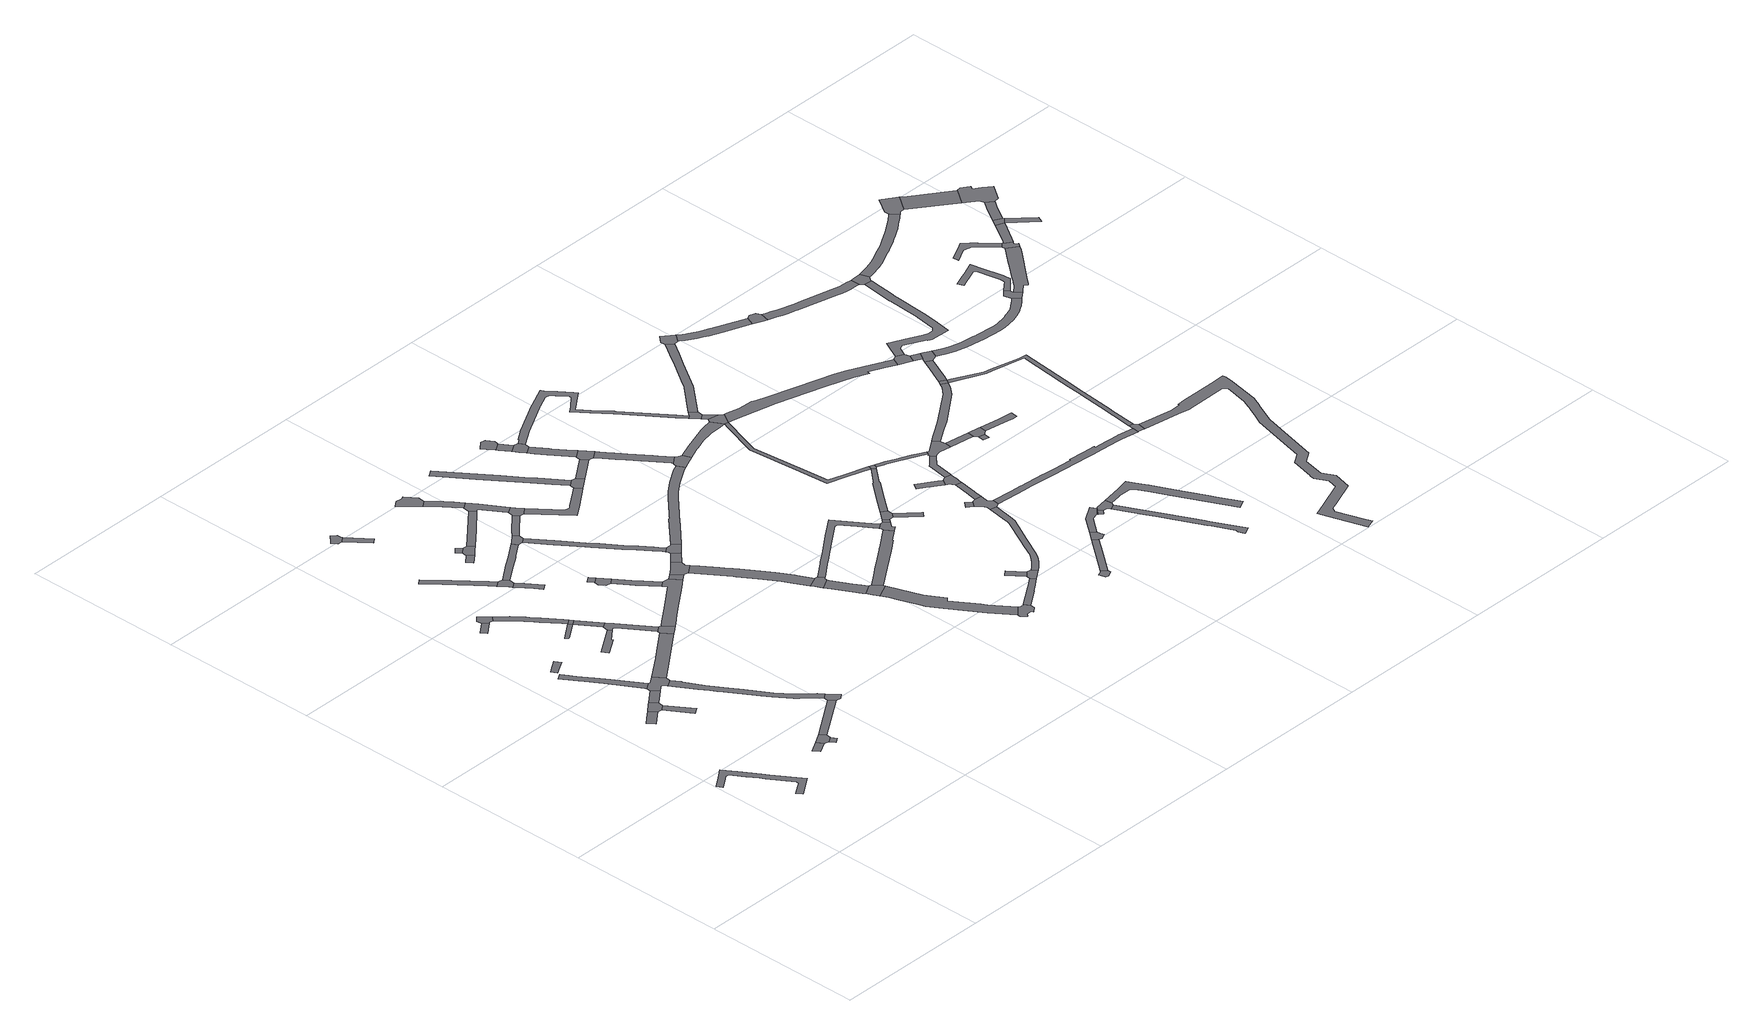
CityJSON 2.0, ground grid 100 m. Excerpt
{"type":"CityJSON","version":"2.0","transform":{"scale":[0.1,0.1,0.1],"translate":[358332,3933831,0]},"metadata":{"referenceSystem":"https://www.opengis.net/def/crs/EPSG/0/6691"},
"CityObjects":{
"road1":{"type":"Road","attributes":{"RoadStructureAttribute.sectionType":"1"},"geometry":[{"type":"MultiSurface","lod":"1","boundaries":[[[0,1,2,3,4,5,6,7,8,9,10,11,12,13,14,15,16,17,18,19]]]}]},
"road2":{"type":"Road","attributes":{"RoadStructureAttribute.sectionType":"1"},"geometry":[{"type":"MultiSurface","lod":"1","boundaries":[[[20,21,22,23,24,25]]]}]},
"road3":{"type":"Road","geometry":[{"type":"MultiSurface","lod":"1","boundaries":[[[26,27,28,29,20,25,30]]]}]},
"road4":{"type":"Road","attributes":{"RoadStructureAttribute.sectionType":"1"},"geometry":[{"type":"MultiSurface","lod":"1","boundaries":[[[31,32,26,30]]]}]},
"road5":{"type":"Road","attributes":{"RoadStructureAttribute.sectionType":"1"},"geometry":[{"type":"MultiSurface","lod":"1","boundaries":[[[33,34,35,36]]]}]},
"road6":{"type":"Road","attributes":{"RoadStructureAttribute.sectionType":"1"},"geometry":[{"type":"MultiSurface","lod":"1","boundaries":[[[27,37,38,39,40,28]]]}]},
"road7":{"type":"Road","attributes":{"RoadStructureAttribute.sectionType":"1"},"geometry":[{"type":"MultiSurface","lod":"1","boundaries":[[[41,42,43,44,45,46,47,48,49,50,51,52,53,54]]]}]},
"road8":{"type":"Road","geometry":[{"type":"MultiSurface","lod":"1","boundaries":[[[55,56,57,58,59,60]]]}]},
"road9":{"type":"Road","geometry":[{"type":"MultiSurface","lod":"1","boundaries":[[[35,61,62,63,64,65,36]]]}]},
"road10":{"type":"Road","geometry":[{"type":"MultiSurface","lod":"1","boundaries":[[[66,67,62,61]]]}]},
"road11":{"type":"Road","geometry":[{"type":"MultiSurface","lod":"1","boundaries":[[[68,54,53,69,40,39,70,71,72,73,74,75,76]]]}]},
"road12":{"type":"Road","geometry":[{"type":"MultiSurface","lod":"1","boundaries":[[[77,78,79,80]]]}]},
"road13":{"type":"Road","attributes":{"RoadStructureAttribute.sectionType":"1"},"geometry":[{"type":"MultiSurface","lod":"1","boundaries":[[[81,82,64,63,83]]]}]},
"road14":{"type":"Road","geometry":[{"type":"MultiSurface","lod":"1","boundaries":[[[79,84,85,86,87,88,80]]]}]},
"road15":{"type":"Road","attributes":{"RoadStructureAttribute.sectionType":"1"},"geometry":[{"type":"MultiSurface","lod":"1","boundaries":[[[89,90,91,92,93,94,95,96,97,74,73,98,99,100,101,102,103,104,105,106,107,108,109,110]]]}]},
"road16":{"type":"Road","geometry":[{"type":"MultiSurface","lod":"1","boundaries":[[[111,112,113,114,115,116]]]}]},
"road17":{"type":"Road","attributes":{"RoadStructureAttribute.sectionType":"1"},"geometry":[{"type":"MultiSurface","lod":"1","boundaries":[[[117,118,119,120,121,122,123,124,125,86,85,126,127,128,129,130,131,132,133,111,134]]]}]},
"road18":{"type":"Road","attributes":{"RoadStructureAttribute.sectionType":"1"},"geometry":[{"type":"MultiSurface","lod":"1","boundaries":[[[135,136,137,138,139,140,141]]]}]},
"road19":{"type":"Road","attributes":{"RoadStructureAttribute.sectionType":"1"},"geometry":[{"type":"MultiSurface","lod":"1","boundaries":[[[75,142,143,144,145,146,147,148,76]]]}]},
"road20":{"type":"Road","geometry":[{"type":"MultiSurface","lod":"1","boundaries":[[[149,150,151,110,109,81,83]]]}]},
"road21":{"type":"Road","geometry":[{"type":"MultiSurface","lod":"1","boundaries":[[[152,134,111,116]]]}]},
"road22":{"type":"Road","attributes":{"RoadStructureAttribute.sectionType":"1"},"geometry":[{"type":"MultiSurface","lod":"1","boundaries":[[[153,154,152,116]]]}]},
"road23":{"type":"Road","attributes":{"RoadStructureAttribute.sectionType":"1"},"geometry":[{"type":"MultiSurface","lod":"1","boundaries":[[[155,156,157,158,159,160,161,162,163,164,165]]]}]},
"road24":{"type":"Road","geometry":[{"type":"MultiSurface","lod":"1","boundaries":[[[166,167,168,169,154,153,135,141,170,171,172]]]}]},
"road25":{"type":"Road","geometry":[{"type":"MultiSurface","lod":"1","boundaries":[[[173,174,175,176,177,178,179,180]]]}]},
"road26":{"type":"Road","geometry":[{"type":"MultiSurface","lod":"1","boundaries":[[[145,144,181,182,183,166,172]]]}]},
"road27":{"type":"Road","geometry":[{"type":"MultiSurface","lod":"1","boundaries":[[[184,155,165,185,186,187,188]]]}]},
"road28":{"type":"Road","attributes":{"RoadStructureAttribute.sectionType":"1"},"geometry":[{"type":"MultiSurface","lod":"1","boundaries":[[[179,189,190,180]]]}]},
"road29":{"type":"Road","geometry":[{"type":"MultiSurface","lod":"1","boundaries":[[[186,191,192,193,194,195,196,187]]]}]},
"road30":{"type":"Road","attributes":{"RoadStructureAttribute.sectionType":"1"},"geometry":[{"type":"MultiSurface","lod":"1","boundaries":[[[197,198,199,200]]]}]},
"road31":{"type":"Road","geometry":[{"type":"MultiSurface","lod":"1","boundaries":[[[201,202,203,204]]]}]},
"road32":{"type":"Road","attributes":{"RoadStructureAttribute.sectionType":"1"},"geometry":[{"type":"MultiSurface","lod":"1","boundaries":[[[205,206,207,208,209,210,211,184,188]]]}]},
"road33":{"type":"Road","geometry":[{"type":"MultiSurface","lod":"1","boundaries":[[[203,197,200,212,213,214,204]]]}]},
"road34":{"type":"Road","attributes":{"RoadStructureAttribute.sectionType":"1"},"geometry":[{"type":"MultiSurface","lod":"1","boundaries":[[[215,216,217,218,219,183,182,220,221,222,223,224,225]]]}]},
"road35":{"type":"Road","attributes":{"RoadStructureAttribute.sectionType":"1"},"geometry":[{"type":"MultiSurface","lod":"1","boundaries":[[[226,227,228,229]]]}]},
"road36":{"type":"Road","attributes":{"RoadStructureAttribute.sectionType":"1"},"geometry":[{"type":"MultiSurface","lod":"1","boundaries":[[[230,231,232,233,226,229]]]}]},
"road37":{"type":"Road","attributes":{"RoadStructureAttribute.sectionType":"1"},"geometry":[{"type":"MultiSurface","lod":"1","boundaries":[[[234,235,236,233,232,237,238,216,215]]]}]},
"road38":{"type":"Road","attributes":{"RoadStructureAttribute.sectionType":"1"},"geometry":[{"type":"MultiSurface","lod":"1","boundaries":[[[239,214,213,240,241,242]]]}]},
"road39":{"type":"Road","geometry":[{"type":"MultiSurface","lod":"1","boundaries":[[[243,244,245,246,209,208,247,248]]]}]},
"road40":{"type":"Road","geometry":[{"type":"MultiSurface","lod":"1","boundaries":[[[249,250,251,252,253,254,255,256]]]}]},
"road41":{"type":"Road","geometry":[{"type":"MultiSurface","lod":"1","boundaries":[[[224,257,258,225]]]}]},
"road42":{"type":"Road","attributes":{"RoadStructureAttribute.sectionType":"1"},"geometry":[{"type":"MultiSurface","lod":"1","boundaries":[[[259,260,261,262,244,243]]]}]},
"road43":{"type":"Road","attributes":{"RoadStructureAttribute.sectionType":"1"},"geometry":[{"type":"MultiSurface","lod":"1","boundaries":[[[255,263,264,265,266,267,268,269,270,271,272,273,274,275,256]]]}]},
"road44":{"type":"Road","geometry":[{"type":"MultiSurface","lod":"1","boundaries":[[[276,258,257,277,278,279,280,281,282]]]}]},
"road45":{"type":"Road","attributes":{"RoadStructureAttribute.sectionType":"1"},"geometry":[{"type":"MultiSurface","lod":"1","boundaries":[[[247,283,284,285,286,287,288,289,290,291,292,293,294,295,296,297,298,299,248]]]}]},
"road46":{"type":"Road","geometry":[{"type":"MultiSurface","lod":"1","boundaries":[[[268,242,241,300,301,302,303,304,305,269]]]}]},
"road47":{"type":"Road","attributes":{"RoadStructureAttribute.sectionType":"1"},"geometry":[{"type":"MultiSurface","lod":"1","boundaries":[[[281,306,307,308,282]]]}]},
"road48":{"type":"Road","geometry":[{"type":"MultiSurface","lod":"1","boundaries":[[[260,309,310,311,303,302,312,261]]]}]},
"road49":{"type":"Road","attributes":{"RoadStructureAttribute.sectionType":"1"},"geometry":[{"type":"MultiSurface","lod":"1","boundaries":[[[313,314,315,316,317,318,319,320,321,322,323,279,278,324,325,326,327,328,329,330]]]}]},
"road50":{"type":"Road","geometry":[{"type":"MultiSurface","lod":"1","boundaries":[[[290,331,307,306,332,333,334,335,291]]]}]},
"road51":{"type":"Road","geometry":[{"type":"MultiSurface","lod":"1","boundaries":[[[336,337,338,339,340,341,342,343,313,330]]]}]},
"road52":{"type":"Road","attributes":{"RoadStructureAttribute.sectionType":"1"},"geometry":[{"type":"MultiSurface","lod":"1","boundaries":[[[344,345,346,339,338,347,348,349,350,351]]]}]},
"road53":{"type":"Road","attributes":{"RoadStructureAttribute.sectionType":"1"},"geometry":[{"type":"MultiSurface","lod":"1","boundaries":[[[352,353,354,355,310,309,356,357,358,359,360,361]]]}]},
"road54":{"type":"Road","geometry":[{"type":"MultiSurface","lod":"1","boundaries":[[[350,362,363,364,365,366,351]]]}]},
"road55":{"type":"Road","attributes":{"RoadStructureAttribute.sectionType":"1"},"geometry":[{"type":"MultiSurface","lod":"1","boundaries":[[[367,368,369,370,371,372,373,374,375,376,377,378,379]]]}]},
"road56":{"type":"Road","attributes":{"RoadStructureAttribute.sectionType":"1"},"geometry":[{"type":"MultiSurface","lod":"1","boundaries":[[[380,381,382,383,384,385,386,364,363,387,388,389,390,391,392,393,394]]]}]},
"road57":{"type":"Road","geometry":[{"type":"MultiSurface","lod":"1","boundaries":[[[395,396,397,398,380,394,399,400,401,402,403,404,405,406]]]}]},
"road58":{"type":"Road","geometry":[{"type":"MultiSurface","lod":"1","boundaries":[[[361,360,407,408,409,367,379]]]}]},
"road59":{"type":"Road","attributes":{"RoadStructureAttribute.sectionType":"1"},"geometry":[{"type":"MultiSurface","lod":"1","boundaries":[[[410,411,412,413,414,415,416,417,418,334,333,419,420,421,422,423,424,425,426,427]]]}]},
"road60":{"type":"Road","attributes":{"RoadStructureAttribute.sectionType":"1"},"geometry":[{"type":"MultiSurface","lod":"1","boundaries":[[[428,429,430,431,432,433,434,435,436,437,438,439,440,366,365]]]}]},
"road61":{"type":"Road","attributes":{"RoadStructureAttribute.sectionType":"1"},"geometry":[{"type":"MultiSurface","lod":"1","boundaries":[[[342,441,442,443,444,445,446,447,448,449,450,451,452,453,454,455,456,457,343]]]}]},
"road62":{"type":"Road","geometry":[{"type":"MultiSurface","lod":"1","boundaries":[[[458,459,460,461,462,463,464,465]]]}]},
"road63":{"type":"Road","attributes":{"RoadStructureAttribute.sectionType":"1"},"geometry":[{"type":"MultiSurface","lod":"1","boundaries":[[[466,460,459,467,468]]]}]},
"road64":{"type":"Road","attributes":{"RoadStructureAttribute.sectionType":"1"},"geometry":[{"type":"MultiSurface","lod":"1","boundaries":[[[409,408,469,470,471]]]}]},
"road65":{"type":"Road","attributes":{"RoadStructureAttribute.sectionType":"1"},"geometry":[{"type":"MultiSurface","lod":"1","boundaries":[[[472,473,474,475,476,477,478,395,406]]]}]},
"road66":{"type":"Road","geometry":[{"type":"MultiSurface","lod":"1","boundaries":[[[479,480,481,482,483,466,468]]]}]},
"road67":{"type":"Road","attributes":{"RoadStructureAttribute.sectionType":"1"},"geometry":[{"type":"MultiSurface","lod":"1","boundaries":[[[484,485,486,487,481,480,488,489,490]]]}]},
"road68":{"type":"Road","geometry":[{"type":"MultiSurface","lod":"1","boundaries":[[[491,492,493,494]]]}]},
"road69":{"type":"Road","geometry":[{"type":"MultiSurface","lod":"1","boundaries":[[[495,484,490,471,470,496]]]}]},
"road70":{"type":"Road","geometry":[{"type":"MultiSurface","lod":"1","boundaries":[[[476,475,497,498,499,491,494]]]}]},
"road71":{"type":"Road","attributes":{"RoadStructureAttribute.sectionType":"1"},"geometry":[{"type":"MultiSurface","lod":"1","boundaries":[[[500,501,502,503,504,505,495,496,506,507,508,509,510,511]]]}]},
"road72":{"type":"Road","geometry":[{"type":"MultiSurface","lod":"1","boundaries":[[[433,512,513,514,515,450,449,516,434]]]}]},
"road73":{"type":"Road","attributes":{"RoadStructureAttribute.sectionType":"1"},"geometry":[{"type":"MultiSurface","lod":"1","boundaries":[[[517,515,514,518]]]}]},
"road74":{"type":"Road","geometry":[{"type":"MultiSurface","lod":"1","boundaries":[[[519,520,521,522,511,510,523,410,427]]]}]},
"road75":{"type":"Road","geometry":[{"type":"MultiSurface","lod":"1","boundaries":[[[517,518,524,525,526,527,528]]]}]},
"road76":{"type":"Road","geometry":[{"type":"MultiSurface","lod":"1","boundaries":[[[529,530,531,532,533,534,535]]]}]},
"road77":{"type":"Road","geometry":[{"type":"MultiSurface","lod":"1","boundaries":[[[524,536,537,538,539,525]]]}]},
"road78":{"type":"Road","attributes":{"RoadStructureAttribute.sectionType":"1"},"geometry":[{"type":"MultiSurface","lod":"1","boundaries":[[[540,541,542,543,544,545,546,547,548,549,550,551,552,553,554,555,556,557,558,559,483,482,560,561,562,563,564,565,566,567,568,569,570,571,572,573,574]]]}]},
"road79":{"type":"Road","attributes":{"RoadStructureAttribute.sectionType":"1"},"geometry":[{"type":"MultiSurface","lod":"1","boundaries":[[[575,576,577,578,579,580,581,582,583,584,585,586,587,499,498,588,589,590,591,592,593,594,595,596,597]]]}]},
"road80":{"type":"Road","attributes":{"RoadStructureAttribute.sectionType":"1"},"geometry":[{"type":"MultiSurface","lod":"1","boundaries":[[[598,599,532,531,600,601,602,603]]]}]},
"road81":{"type":"Road","attributes":{"RoadStructureAttribute.sectionType":"1"},"geometry":[{"type":"MultiSurface","lod":"1","boundaries":[[[527,604,605,606,607,608,609,610,611,612,528]]]}]},
"road82":{"type":"Road","attributes":{"RoadStructureAttribute.sectionType":"1"},"geometry":[{"type":"MultiSurface","lod":"1","boundaries":[[[613,614,615,616,617,521,520,618,619,620,621,622,623]]]}]},
"road83":{"type":"Road","geometry":[{"type":"MultiSurface","lod":"1","boundaries":[[[624,625,626,627]]]}]},
"road84":{"type":"Road","geometry":[{"type":"MultiSurface","lod":"1","boundaries":[[[602,628,629,630,631,632,603]]]}]},
"road85":{"type":"Road","geometry":[{"type":"MultiSurface","lod":"1","boundaries":[[[633,634,635,636,637,638,624,627,639,640,575,597]]]}]},
"road86":{"type":"Road","attributes":{"RoadStructureAttribute.sectionType":"1"},"geometry":[{"type":"MultiSurface","lod":"1","boundaries":[[[641,642,643,644,645,646,647,623,648,649,650,651,652,653,609,654]]]}]},
"road87":{"type":"Road","attributes":{"RoadStructureAttribute.sectionType":"1"},"geometry":[{"type":"MultiSurface","lod":"1","boundaries":[[[655,656,657,658,659,660]]]}]},
"road88":{"type":"Road","geometry":[{"type":"MultiSurface","lod":"1","boundaries":[[[609,608,661,662,663,654]]]}]},
"road89":{"type":"Road","geometry":[{"type":"MultiSurface","lod":"1","boundaries":[[[574,664,665,666,667,668,540]]]}]},
"road90":{"type":"Road","attributes":{"RoadStructureAttribute.sectionType":"1"},"geometry":[{"type":"MultiSurface","lod":"1","boundaries":[[[669,670,671,638,637,672,673,674,675]]]}]},
"road91":{"type":"Road","geometry":[{"type":"MultiSurface","lod":"1","boundaries":[[[613,623,647,676,677,678]]]}]},
"road92":{"type":"Road","attributes":{"RoadStructureAttribute.sectionType":"1"},"geometry":[{"type":"MultiSurface","lod":"1","boundaries":[[[677,665,664,678]]]}]},
"road93":{"type":"Road","geometry":[{"type":"MultiSurface","lod":"1","boundaries":[[[679,680,660,659,681,682,669,675,683,684,685,686]]]}]},
"road94":{"type":"Road","attributes":{"RoadStructureAttribute.sectionType":"1"},"geometry":[{"type":"MultiSurface","lod":"1","boundaries":[[[631,687,688,689,690,691,692,693,694,632]]]}]},
"road95":{"type":"Road","attributes":{"RoadStructureAttribute.sectionType":"1"},"geometry":[{"type":"MultiSurface","lod":"1","boundaries":[[[695,696,697,698,699,700,701,702,703,704,662,661]]]}]},
"road96":{"type":"Road","geometry":[{"type":"MultiSurface","lod":"1","boundaries":[[[705,706,707,708]]]}]},
"road97":{"type":"Road","attributes":{"RoadStructureAttribute.sectionType":"1"},"geometry":[{"type":"MultiSurface","lod":"1","boundaries":[[[709,710,711,712,713,714,679,686]]]}]},
"road98":{"type":"Road","geometry":[{"type":"MultiSurface","lod":"1","boundaries":[[[715,716,717,718,708,707,719,720,721]]]}]},
"road99":{"type":"Road","attributes":{"RoadStructureAttribute.sectionType":"1"},"geometry":[{"type":"MultiSurface","lod":"1","boundaries":[[[722,723,724,725,726,727,728,715,721,729,730,731,732,733,734,735,736,737]]]}]},
"road100":{"type":"Road","geometry":[{"type":"MultiSurface","lod":"1","boundaries":[[[738,739,740,699,698,741,742,712,711,743,744,745,746,747,748,749]]]}]},
"road101":{"type":"Road","attributes":{"RoadStructureAttribute.sectionType":"1"},"geometry":[{"type":"MultiSurface","lod":"1","boundaries":[[[750,751,752,753,754,755,667,666,756,757,758,759,760,761]]]}]},
"road102":{"type":"Road","attributes":{"RoadStructureAttribute.sectionType":"1"},"geometry":[{"type":"MultiSurface","lod":"1","boundaries":[[[762,763,764,765,766,767,768,769,770,771,772,773,717,716,774,775,776,777,778,779,780,781,782]]]}]},
"road103":{"type":"Road","attributes":{"RoadStructureAttribute.sectionType":"1"},"geometry":[{"type":"MultiSurface","lod":"1","boundaries":[[[783,748,747,784]]]}]},
"road104":{"type":"Road","attributes":{"RoadStructureAttribute.sectionType":"1"},"geometry":[{"type":"MultiSurface","lod":"1","boundaries":[[[785,786,787,788,789,790,791,792,793,794,795,796,797,798,799,800,801,802,803,804,805,806,807,808,809,810,811,812,813,814,634,633]]]}]},
"road105":{"type":"Road","attributes":{"RoadStructureAttribute.sectionType":"1"},"geometry":[{"type":"MultiSurface","lod":"1","boundaries":[[[815,816,817,818,819,820,821,822,823,824,676,647,825,826,827,828,829,830,831,832,833,834,835,836]]]}]},
"road106":{"type":"Road","geometry":[{"type":"MultiSurface","lod":"1","boundaries":[[[837,838,839,840]]]}]},
"road107":{"type":"Road","geometry":[{"type":"MultiSurface","lod":"1","boundaries":[[[840,839,841,842,843,844,845,846,783,784]]]}]},
"road108":{"type":"Road","geometry":[{"type":"MultiSurface","lod":"1","boundaries":[[[760,847,848,849,850,851,852,761]]]}]},
"road109":{"type":"Road","attributes":{"RoadStructureAttribute.sectionType":"1"},"geometry":[{"type":"MultiSurface","lod":"1","boundaries":[[[853,854,855,856,857,858,859,860,861,862,863,738,749]]]}]},
"road110":{"type":"Road","attributes":{"RoadStructureAttribute.sectionType":"1"},"geometry":[{"type":"MultiSurface","lod":"1","boundaries":[[[843,864,865,866,867,868,869,844]]]}]},
"road111":{"type":"Road","attributes":{"RoadStructureAttribute.sectionType":"1"},"geometry":[{"type":"MultiSurface","lod":"1","boundaries":[[[847,870,871,872,873,874,875,876,877,878,879,880,881,882,883,884,885,886,887,888,889,890,848]]]}]},
"road112":{"type":"Road","geometry":[{"type":"MultiSurface","lod":"1","boundaries":[[[891,858,857,892]]]}]},
"road113":{"type":"Road","geometry":[{"type":"MultiSurface","lod":"1","boundaries":[[[798,893,894,895,896,897,799]]]}]},
"road114":{"type":"Road","attributes":{"RoadStructureAttribute.sectionType":"1"},"geometry":[{"type":"MultiSurface","lod":"1","boundaries":[[[898,899,900,901,902,903,891,892]]]}]},
"road115":{"type":"Road","geometry":[{"type":"MultiSurface","lod":"1","boundaries":[[[836,835,904,905,906,907]]]}]},
"road116":{"type":"Road","attributes":{"RoadStructureAttribute.sectionType":"1"},"geometry":[{"type":"MultiSurface","lod":"1","boundaries":[[[857,908,909,910,911,912,913,914,915,916,917,897,896,918,919,920,921,922,923,924,925,926,927,892]]]}]},
"road117":{"type":"Road","geometry":[{"type":"MultiSurface","lod":"1","boundaries":[[[879,878,928,929,930,931,932]]]}]},
"road118":{"type":"Road","attributes":{"RoadStructureAttribute.sectionType":"1"},"geometry":[{"type":"MultiSurface","lod":"1","boundaries":[[[905,904,933,934]]]}]},
"road119":{"type":"Road","attributes":{"RoadStructureAttribute.sectionType":"1"},"geometry":[{"type":"MultiSurface","lod":"1","boundaries":[[[935,936,937,938,939,940,941,942,943,944,945,946,947,948,949,950,951,952,953,954,955,956,957,958,959,960,961,962,963,964,965,966,967,968,969,970,971,972,973,974,975,976,977,978,979,980,981,982,983,984,985,986,895,894]]]}]},
"road120":{"type":"Road","geometry":[{"type":"MultiSurface","lod":"1","boundaries":[[[987,988,989,934,933,901,900,990]]]}]},
"road121":{"type":"Road","attributes":{"RoadStructureAttribute.sectionType":"1"},"geometry":[{"type":"MultiSurface","lod":"1","boundaries":[[[991,992,993,994,995,996,997,998,999,1000,1001,1002,1003,1004,930,929,1005,1006,1007,1008,1009,1010,1011,1012,1013,1014,1015,1016,1017,1018]]]}]},
"road122":{"type":"Road","attributes":{"RoadStructureAttribute.sectionType":"1"},"geometry":[{"type":"MultiSurface","lod":"1","boundaries":[[[906,1019,1020,1021,1022,1023,1024,1025,1026,1027,1028,1029,1030,1031,1032,1033,1034,1035,1036,1037,1038,1039,1040,1041,1042,1043,1044,1045,1046,1047,907]]]}]},
"road123":{"type":"Road","attributes":{"RoadStructureAttribute.sectionType":"1"},"geometry":[{"type":"MultiSurface","lod":"1","boundaries":[[[1048,1049,1050,1051,1052,1053,1054,1055,1056,1057,1058,1059,1060,1061,1062,1063,1064,1065,1066,987,990,1067,1068,1069,1070,1071,1072,1073,1074,1075,1076,1077,1078,1079,1080,1081]]]}]},
"road124":{"type":"Road","geometry":[{"type":"MultiSurface","lod":"1","boundaries":[[[1035,1034,1082,1083,1084,1085,1086,991,1018]]]}]},
"road125":{"type":"Road","geometry":[{"type":"MultiSurface","lod":"1","boundaries":[[[1087,1088,1089,1090,1091,1048,1081]]]}]},
"road126":{"type":"Road","attributes":{"RoadStructureAttribute.sectionType":"1"},"geometry":[{"type":"MultiSurface","lod":"1","boundaries":[[[1089,1092,1093,1094,1095,1096,1097,1098,1099,1100,1101,1102,1103,1104,1105,1106,1107,1108,1109,1110,1111,1112,1113,1090]]]}]},
"road127":{"type":"Road","attributes":{"RoadStructureAttribute.sectionType":"1"},"geometry":[{"type":"MultiSurface","lod":"1","boundaries":[[[1114,1115,1116,1117,1118,1119,1120,1121,1122,1123,1124,1125,1126,1127,1128,1129,1130,1131,1132,1084,1083,1133,1134,1135,1136,1137,1138,1139,1140,1141,1142,1143,1144,1145,1146,1147,1148,1149,1150,1151,1152,1153,1154,1155,1156,1157,1158,1159,1160]]]}]},
"road128":{"type":"Road","attributes":{"RoadStructureAttribute.sectionType":"1"},"geometry":[{"type":"MultiSurface","lod":"1","boundaries":[[[1161,1162,1163,1164,1165,1166,1167,1088,1087,1168,1169,1170,1171,1172,1173,1174,1175,1176]]]}]},
"road129":{"type":"Road","attributes":{"RoadStructureAttribute.sectionType":"1"},"geometry":[{"type":"MultiSurface","lod":"1","boundaries":[[[1177,1178,1179,1180,1181,1182,1183,1184,1185,1186,1187,1188]]]}]},
"road130":{"type":"Road","geometry":[{"type":"MultiSurface","lod":"1","boundaries":[[[1189,1188,1187,1161,1176,1190,1191,1192]]]}]},
"road131":{"type":"Road","geometry":[{"type":"MultiSurface","lod":"1","boundaries":[[[1193,1194,1195,1196,1197,1198,1199,1200,1201,1114,1160]]]}]},
"road132":{"type":"Road","attributes":{"RoadStructureAttribute.sectionType":"1"},"geometry":[{"type":"MultiSurface","lod":"1","boundaries":[[[1202,1203,1204,1205,1206,1207,1203,1208,1209,1210,1189,1192]]]}]},
"road133":{"type":"Road","geometry":[{"type":"MultiSurface","lod":"1","boundaries":[[[1211,1212,1208,1203,1207,1213]]]}]},
"road134":{"type":"Road","attributes":{"RoadStructureAttribute.sectionType":"1"},"geometry":[{"type":"MultiSurface","lod":"1","boundaries":[[[1214,1215,1195,1194,1216,1217]]]}]},
"road135":{"type":"Road","attributes":{"RoadStructureAttribute.sectionType":"1"},"geometry":[{"type":"MultiSurface","lod":"1","boundaries":[[[1218,1219,1220,1221,1222,1223,1224,1225,1211,1213]]]}]},
"road136":{"type":"Road","geometry":[{"type":"MultiSurface","lod":"1","boundaries":[[[1226,1227,1228,1229,1230,1231,1214,1217,1232,1233,1222,1221]]]}]}
},
"vertices":[
[277,522,0],[334,561,0],[398,604,0],[285,781,0],[261,818,0],[191,928,0],[138,1010,0],[77,965,0],[7,915,0],[30,882,0],[95,929,0],[116,944,0],[135,941,0],[187,860,0],[227,796,0],[245,769,0],[336,626,0],[331,607,0],[309,592,0],[252,553,0],
[283,1674,0],[231,1632,0],[192,1601,0],[227,1558,0],[259,1584,0],[318,1631,0],
[380,1656,0],[384,1684,0],[350,1727,0],[332,1713,0],[345,1627,0],
[446,1473,0],[484,1498,0],
[611,764,0],[637,727,0],[706,766,0],[683,805,0],
[387,1687,0],[440,1730,0],[472,1755,0],[437,1797,0],
[355,2052,0],[322,2101,0],[284,2158,0],[281,2162,0],[278,2168,0],[246,2219,0],[219,2262,0],[185,2241,0],[245,2145,0],[248,2140,0],[321,2030,0],[438,1833,0],[441,1827,0],[483,1855,0],
[247,2295,0],[313,2333,0],[289,2372,0],[248,2344,0],[205,2314,0],[225,2281,0],
[735,759,0],[769,780,0],[775,809,0],[750,847,0],[716,824,0],
[758,725,0],[791,748,0],
[490,1844,0],[439,1809,0],[499,1777,0],[508,1784,0],[519,1782,0],[535,1757,0],[582,1787,0],[588,1817,0],[541,1881,0],
[222,2848,0],[244,2816,0],[318,2873,0],[294,2904,0],
[1021,1028,0],[963,989,0],[1052,995,0],
[328,2880,0],[349,2875,0],[377,2903,0],[317,2964,0],[288,2936,0],
[1031,1115,0],[941,1206,0],[875,1296,0],[788,1434,0],[728,1528,0],[714,1550,0],[674,1616,0],[619,1729,0],[616,1734,0],[624,1616,0],[660,1560,0],[681,1528,0],[684,1521,0],[755,1411,0],[810,1324,0],[842,1273,0],[911,1179,0],[934,1156,0],[962,1127,0],[999,1090,0],[1025,1058,0],[1056,1084,0],
[603,2557,0],[493,2476,0],[494,2473,0],[505,2458,0],[512,2463,0],[618,2536,0],
[619,2604,0],[546,2703,0],[540,2711,0],[509,2754,0],[497,2770,0],[488,2782,0],[466,2808,0],[443,2835,0],[419,2860,0],[390,2833,0],[413,2808,0],[434,2784,0],[456,2757,0],[462,2748,0],[477,2729,0],[513,2679,0],[586,2582,0],[636,2580,0],
[707,2361,0],[698,2355,0],[530,2243,0],[554,2205,0],[657,2273,0],[651,2282,0],[724,2340,0],
[606,1831,0],[650,1865,0],[923,2072,0],[877,2133,0],[786,2063,0],[689,1990,0],[684,1985,0],
[1081,990,0],[1112,1016,0],[1100,1031,0],
[651,2559,0],
[714,2397,0],[747,2419,0],
[640,3107,0],[611,3146,0],[481,3301,0],[445,3343,0],[369,3433,0],[338,3408,0],[422,3309,0],[474,3247,0],[480,3240,0],[579,3121,0],[608,3083,0],
[913,2178,0],[853,2265,0],[776,2377,0],[770,2386,0],[743,2354,0],[772,2312,0],[881,2153,0],
[378,4017,0],[379,4046,0],[350,4073,0],[311,4031,0],[299,4022,0],[323,3989,0],[351,3987,0],[382,4012,0],
[958,2098,0],[979,2114,0],[933,2175,0],
[674,3102,0],[649,3029,0],[660,3014,0],[692,3038,0],[697,3070,0],
[459,3853,0],[491,3878,0],
[701,2959,0],[716,2940,0],[759,2878,0],[792,2901,0],[748,2963,0],[727,2992,0],
[713,3407,0],[661,3363,0],[689,3327,0],[743,3373,0],
[721,3493,0],[690,3466,0],[716,3437,0],[746,3463,0],
[809,3148,0],[876,3194,0],[890,3205,0],[977,3268,0],[956,3299,0],[853,3227,0],[786,3181,0],
[779,3404,0],[806,3427,0],[776,3461,0],
[1248,2452,0],[1215,2426,0],[1234,2403,0],[1065,2275,0],[965,2199,0],[1029,2153,0],[1036,2158,0],[1112,2216,0],[1279,2343,0],[1336,2387,0],[1290,2447,0],
[1029,2743,0],[1005,2776,0],[970,2751,0],[994,2718,0],
[989,2689,0],[1014,2654,0],[1043,2649,0],[1078,2675,0],
[1181,2537,0],[1162,2560,0],[1141,2587,0],[1107,2562,0],[1125,2538,0],
[895,3563,0],[924,3529,0],[1059,3647,0],[1030,3680,0],
[1045,3321,0],[1018,3351,0],[975,3313,0],[972,3310,0],[1009,3266,0],[1041,3291,0],
[940,3964,0],[890,4038,0],[873,4027,0],[833,4034,0],[794,4003,0],[838,3955,0],[895,3893,0],[935,3924,0],
[1374,2415,0],[1320,2470,0],
[1078,3352,0],[1185,3449,0],[1158,3479,0],[1051,3382,0],
[921,3865,0],[946,3838,0],[966,3814,0],[983,3793,0],[999,3772,0],[1035,3721,0],[1076,3749,0],[1040,3802,0],[1027,3819,0],[1022,3824,0],[1005,3846,0],[983,3871,0],[958,3899,0],
[1362,2501,0],[1385,2413,0],[1402,2410,0],[1463,2452,0],[1448,2475,0],[1452,2502,0],[1411,2546,0],
[1109,3126,0],[1208,2987,0],[1228,2960,0],[1327,2824,0],[1375,2761,0],[1427,2692,0],[1459,2649,0],[1468,2636,0],[1500,2660,0],[1473,2696,0],[1459,2715,0],[1408,2783,0],[1359,2848,0],[1283,2953,0],[1272,2968,0],[1240,3012,0],[1140,3151,0],
[1075,3661,0],[1151,3543,0],[1168,3516,0],[1210,3543,0],[1183,3585,0],[1117,3690,0],
[1517,2565,0],[1477,2606,0],[1432,2565,0],
[1215,3447,0],[1254,3479,0],[1241,3495,0],[1165,3485,0],
[1830,1874,0],[1784,1961,0],[1778,1973,0],[1726,2069,0],[1682,2136,0],[1617,2232,0],[1606,2249,0],[1598,2260,0],[1589,2274,0],[1555,2322,0],[1491,2411,0],[1544,2205,0],[1551,2194,0],[1619,2092,0],[1663,2026,0],[1686,1983,0],[1718,1923,0],[1761,1843,0],
[1476,2626,0],[1561,2607,0],[1576,2622,0],[1538,2662,0],[1530,2657,0],
[1775,1817,0],[1788,1792,0],[1796,1777,0],[1863,1813,0],[1863,1816,0],[1867,1832,0],[1874,1837,0],[1850,1870,0],
[1953,1644,0],[1928,1688,0],[1867,1804,0],[1818,1737,0],[1864,1650,0],[1901,1586,0],[1909,1571,0],[1973,1607,0],
[1539,3386,0],[1439,3313,0],[1424,3302,0],[1394,3306,0],[1398,3222,0],[1461,3267,0],[1545,3329,0],[1560,3339,0],[1608,3374,0],[1578,3414,0],
[1930,1533,0],[1946,1500,0],[2034,1542,0],[2033,1555,0],[1993,1603,0],
[1624,3473,0],[1515,3623,0],[1473,3681,0],[1397,3786,0],[1323,3888,0],[1174,4093,0],[1132,4066,0],[1198,3975,0],[1282,3859,0],[1356,3757,0],[1433,3651,0],[1525,3523,0],[1583,3444,0],
[2374,879,0],[2278,1016,0],[2259,1045,0],[2159,1201,0],[2180,1219,0],[2120,1317,0],[2115,1326,0],[1962,1468,0],[1969,1452,0],[1987,1399,0],[2025,1292,0],[2040,1250,0],[2093,1164,0],[2223,962,0],[2317,829,0],
[2411,873,0],[2404,868,0],[2395,869,0],[2383,870,0],[2318,809,0],[2345,782,0],[2361,797,0],[2380,797,0],[2391,796,0],[2399,786,0],[2430,812,0],[2434,840,0],
[1645,3401,0],[1683,3428,0],[1653,3468,0],
[2110,3152,0],[2074,3135,0],[1970,3069,0],[1900,3014,0],[1859,2977,0],[1747,2868,0],[1734,2855,0],[1714,2834,0],[1711,2837,0],[1705,2747,0],[1773,2816,0],[1788,2830,0],[1896,2937,0],[1935,2973,0],[2002,3024,0],[2100,3087,0],[2115,3094,0],[2133,3103,0],
[2169,1652,0],[2302,1747,0],[2384,1806,0],[2380,1810,0],[2381,1810,0],[2455,1863,0],[2420,1913,0],[2280,1811,0],[2278,1810,0],[2267,1802,0],[2195,1750,0],[2113,1691,0],[2065,1656,0],
[1973,1911,0],[2023,1948,0],[2053,1970,0],[2172,2058,0],[2268,2130,0],[2288,2127,0],[2350,2037,0],[2399,1968,0],[2418,1940,0],[2451,1963,0],[2442,1976,0],[2383,2060,0],[2289,2195,0],[2166,2104,0],[2029,2002,0],[1964,1954,0],[1949,1943,0],
[1531,4011,0],[1559,3969,0],[1609,4002,0],[1612,4017,0],[1615,4031,0],[1586,4073,0],[1557,4079,0],[1511,4040,0],
[1657,3929,0],[1567,3957,0],[1607,3896,0],
[1773,3493,0],[1832,3537,0],[1803,3577,0],
[2547,919,0],[2546,921,0],[2572,939,0],[2640,989,0],[2618,1018,0],[2561,977,0],[2549,968,0],
[1630,3862,0],[1653,3828,0],[1703,3861,0],[1709,3890,0],[1686,3923,0],
[1856,3642,0],[1843,3660,0],[1772,3757,0],[1764,3769,0],[1677,3791,0],[1715,3734,0],[1808,3607,0],
[2652,1071,0],[2579,1162,0],[2548,1137,0],[2622,1044,0],
[1911,3567,0],[1862,3532,0],
[2675,1015,0],[2705,1037,0],[2684,1067,0],
[2113,3289,0],[2096,3312,0],[2015,3424,0],[1973,3481,0],[1966,3490,0],[1926,3546,0],[1872,3518,0],[1933,3434,0],[1967,3388,0],[2114,3186,0],[2117,3181,0],[2166,3217,0],
[2485,1885,0],[2472,1899,0],[2503,1937,0],[2471,1963,0],[2423,1932,0],
[2488,1984,0],[2517,1955,0],
[2168,3119,0],[2227,3144,0],[2206,3194,0],[2176,3203,0],[2114,3169,0],
[2544,1956,0],[2570,1987,0],[2569,1998,0],[2568,2018,0],[2536,2043,0],
[2926,721,0],[2961,740,0],[2961,760,0],[2929,785,0],[2923,777,0],[2894,765,0],[2907,727,0],
[2664,1839,0],[2683,1860,0],[2691,1869,0],[2688,1872,0],
[2510,3424,0],[2467,3481,0],[2271,3744,0],[2266,3752,0],[2186,3851,0],[2135,3917,0],[2154,3932,0],[2263,4012,0],[2247,4034,0],[2194,4106,0],[2148,4161,0],[2150,4163,0],[2147,4168,0],[2142,4176,0],[2139,4180,0],[2010,4119,0],[2005,4116,0],[1790,3998,0],[1717,3950,0],[1720,3946,0],[1813,3960,0],[2019,4073,0],[2026,4076,0],[2110,4116,0],[2139,4110,0],[2160,4084,0],[2205,4031,0],[2204,4011,0],[2137,3954,0],[2097,3921,0],[2165,3834,0],[2244,3735,0],[2248,3729,0],[2445,3464,0],[2489,3408,0],
[2956,1619,0],[2936,1483,0],[2938,1482,0],[2937,1480,0],[2933,1466,0],[2928,1456,0],[2847,1294,0],[2823,1247,0],[2785,1170,0],[2770,1149,0],[2759,1136,0],[2739,1113,0],[2707,1084,0],[2732,1057,0],[2763,1086,0],[2787,1112,0],[2799,1127,0],[2816,1151,0],[2881,1281,0],[2944,1404,0],[2968,1452,0],[2974,1475,0],[2998,1613,0],
[3081,978,0],[2945,804,0],[3057,882,0],[3097,932,0],[3145,995,0],[3114,1020,0],
[2612,2073,0],[2644,2112,0],[2742,2233,0],[2738,2237,0],[2826,2338,0],[2804,2358,0],[2713,2254,0],[2709,2258,0],[2612,2137,0],
[2540,3303,0],[2480,3289,0],[2452,3283,0],[2366,3256,0],[2297,3232,0],[2300,3174,0],[2317,3181,0],[2384,3204,0],[2468,3223,0],[2546,3227,0],[2581,3228,0],
[2945,1739,0],[2912,1767,0],[2882,1733,0],[2916,1705,0],
[3165,991,0],[3201,1008,0],[3191,1029,0],[3190,1051,0],[3159,1076,0],
[3026,1627,0],[3030,1667,0],[3025,1667,0],[3007,1692,0],[3014,1741,0],[2974,1747,0],[2948,1676,0],[2960,1647,0],
[2662,2427,0],[2566,2457,0],[2550,2624,0],[2518,2958,0],[2560,3087,0],[2592,3183,0],[2606,3226,0],[2572,3202,0],[2492,2961,0],[2522,2648,0],[2525,2619,0],[2542,2438,0],[2655,2404,0],[2811,2381,0],
[2966,2013,0],[2854,2086,0],[2829,2049,0],[2873,2020,0],[2965,1960,0],[2989,1997,0],
[2835,2348,0],[2843,2371,0],[2833,2375,0],
[2530,3356,0],[2564,3384,0],[2565,3414,0],[2528,3447,0],[2522,3440,0],
[3002,1916,0],[2983,1803,0],[2982,1800,0],[3020,1784,0],[3022,1793,0],[3023,1802,0],[3041,1909,0],
[2648,3295,0],[2622,3310,0],[2554,3325,0],
[3017,2010,0],[3015,2009,0],[2990,1943,0],[2993,1935,0],[3042,1916,0],[3047,1941,0],[3048,1950,0],[3056,2003,0],
[3225,1095,0],[3272,1155,0],[3313,1168,0],[3356,1206,0],[3336,1239,0],[3241,1181,0],[3211,1143,0],[3191,1117,0],
[2881,2332,0],[2897,2327,0],[2949,2303,0],[3118,2225,0],[3128,2248,0],[3092,2264,0],[3050,2284,0],[2959,2326,0],[2907,2350,0],[2891,2355,0],
[3319,1160,0],[3343,1142,0],[3365,1168,0],[3344,1188,0],
[3057,2006,0],[3076,2127,0],[3130,2178,0],[3105,2205,0],[3041,2146,0],[3040,2146,0],
[3441,1162,0],[3449,1180,0],[3442,1222,0],[3362,1208,0],[3395,1164,0],[3400,1154,0],[3404,1145,0],
[3774,477,0],[3678,675,0],[3667,697,0],[3631,771,0],[3601,833,0],[3580,875,0],[3527,983,0],[3491,965,0],[3516,915,0],[3564,815,0],[3593,758,0],[3642,657,0],[3647,646,0],[3714,509,0],[3707,490,0],[3725,453,0],
[3223,2298,0],[3215,2292,0],[3141,2241,0],[3109,2218,0],[3117,2214,0],[3131,2179,0],[3142,2187,0],[3145,2188,0],[3174,2195,0],[3250,2183,0],[3256,2228,0],[3249,2259,0],
[2868,3898,0],[2867,3896,0],[2811,3811,0],[2709,3656,0],[2701,3643,0],[2691,3629,0],[2731,3598,0],[2731,3599,0],[2852,3783,0],[2907,3865,0],[2960,3947,0],[2922,3980,0],
[3941,668,0],[3873,808,0],[3855,845,0],[3769,1024,0],[3709,1150,0],[3699,1170,0],[3667,1235,0],[3651,1264,0],[3639,1261,0],[3588,1250,0],[3579,1248,0],[3574,1246,0],[3521,1194,0],[3524,1195,0],[3602,1194,0],[3627,1178,0],[3661,1109,0],[3715,998,0],[3801,819,0],[3808,803,0],[3887,642,0],
[3412,2205,0],[3406,2161,0],
[3165,1616,0],[3253,1609,0],[3259,1608,0],[3390,1598,0],[3432,1594,0],[3592,1580,0],[3593,1580,0],[3691,1571,0],[3721,1569,0],[3788,1565,0],[3907,1557,0],[3914,1556,0],[3937,1555,0],[4043,1537,0],[4048,1578,0],[3948,1594,0],[3943,1595,0],[3809,1604,0],[3780,1606,0],[3780,1616,0],[3696,1621,0],[3598,1630,0],[3597,1620,0],[3587,1621,0],[3477,1631,0],[3396,1638,0],[3394,1638,0],[3234,1651,0],[3233,1651,0],[3165,1656,0],
[3637,2984,0],[3498,3050,0],[3408,3091,0],[3334,3116,0],[3237,3144,0],[2936,3231,0],[2862,3258,0],[2838,3267,0],[2745,3274,0],[2669,3292,0],[2622,3223,0],[2654,3218,0],[2899,3161,0],[2914,3158,0],[3206,3074,0],[3309,3044,0],[3381,3019,0],[3468,2982,0],[3471,3002,0],[3569,2956,0],[3631,2926,0],[3654,2976,0],
[3418,2098,0],[3458,2092,0],[3463,2131,0],[3424,2136,0],
[3464,2131,0],[3468,2134,0],[3488,2149,0],[3494,2193,0],[3486,2194,0],[3422,2204,0],
[2990,3952,0],[3026,4000,0],[3006,4015,0],[2980,4036,0],[2959,4055,0],[2918,4010,0],
[3344,2320,0],[3411,2363,0],[3620,2518,0],[3671,2574,0],[3691,2609,0],[3651,2631,0],[3635,2602,0],[3590,2553,0],[3384,2402,0],[3318,2359,0],[3267,2326,0],
[3618,2129,0],[3682,2120,0],[3705,2117,0],[3712,2161,0],[3709,2162,0],[3625,2174,0],
[2996,3947,0],[3024,3928,0],[3053,3910,0],[3083,3893,0],[3113,3877,0],[3144,3863,0],[3175,3850,0],[3227,3829,0],[3384,3767,0],[3406,3823,0],[3200,3904,0],[3197,3905,0],[3168,3918,0],[3150,3926,0],[3139,3931,0],[3111,3946,0],[3084,3961,0],[3074,3967,0],[3057,3978,0],[3039,3990,0],[3031,3996,0],
[3664,2655,0],[3704,2633,0],
[4053,1536,0],[4089,1530,0],[4097,1582,0],[4079,1606,0],[4052,1609,0],
[3723,2668,0],[3760,2746,0],[3792,2817,0],[3750,2836,0],[3718,2766,0],[3681,2687,0],
[3715,2887,0],[3738,2936,0],[3728,2965,0],[3683,2986,0],
[3899,2517,0],[3935,2510,0],[4144,2468,0],[4111,2160,0],[4105,2103,0],[4094,1998,0],[4093,1993,0],[4072,1790,0],[4071,1786,0],[4066,1741,0],[4098,1782,0],[4099,1789,0],[4099,1790,0],[4123,2014,0],[4132,2100,0],[4140,2171,0],[4173,2480,0],[4122,2486,0],[3946,2526,0],[3899,2536,0],
[3451,3741,0],[3471,3733,0],[3482,3793,0],[3470,3821,0],[3433,3835,0],
[3763,2864,0],[3793,2909,0],
[4182,1515,0],[4315,1493,0],[4386,1478,0],[4508,1480,0],[4652,1482,0],[4656,1483,0],[4677,1458,0],[4647,1314,0],[4639,1293,0],[4624,1257,0],[4615,1238,0],[4582,1169,0],[4555,1113,0],[4499,882,0],[4493,855,0],[4491,847,0],[4470,760,0],[4403,715,0],[4397,689,0],[4368,569,0],[4368,568,0],[4361,538,0],[4400,459,0],[4390,417,0],[4386,397,0],[4224,334,0],[4127,296,0],[4147,234,0],[4221,7,0],[4278,26,0],[4261,78,0],[4208,241,0],[4221,268,0],[4274,289,0],[4437,352,0],[4464,466,0],[4424,544,0],[4455,678,0],[4522,723,0],[4553,851,0],[4612,1094,0],[4668,1214,0],[4676,1231,0],[4706,1296,0],[4744,1489,0],[4748,1544,0],[4748,1564,0],[4650,1560,0],[4431,1557,0],[4385,1556,0],[4385,1545,0],[4317,1544,0],
[3853,2880,0],[3818,2897,0],[3814,2899,0],[3830,2830,0],
[4053,3659,0],[4047,3659,0],[4021,3660,0],[3994,3661,0],[3968,3665,0],[3941,3669,0],[3916,3675,0],[3710,3724,0],[3682,3731,0],[3646,3740,0],[3611,3750,0],[3576,3760,0],[3541,3772,0],[3507,3784,0],[3486,3727,0],[3522,3715,0],[3558,3703,0],[3594,3692,0],[3631,3682,0],[3653,3676,0],[3668,3673,0],[3901,3616,0],[3930,3610,0],[3959,3605,0],[3988,3602,0],[4018,3600,0],[4047,3599,0],[4054,3599,0],
[3755,3022,0],[3784,3032,0],[3916,2969,0],[3914,2965,0],[3925,2959,0],[3936,2954,0],[4058,2948,0],[4059,2953,0],[4072,3043,0],[4088,3150,0],[4089,3174,0],[4101,3364,0],[4101,3367,0],[4108,3426,0],[4117,3504,0],[4124,3571,0],[4075,3577,0],[4051,3372,0],[4051,3368,0],[4038,3156,0],[4037,3152,0],[4019,3025,0],[3996,3006,0],[3966,3008,0],[3936,3015,0],[3830,3065,0],[3741,3108,0],[3721,3066,0],[3693,3008,0],
[4517,2904,0],[4498,2888,0],[4458,2856,0],[4454,2852,0],[4445,2847,0],[4436,2841,0],[4426,2835,0],[4388,2822,0],[4376,2818,0],[4356,2811,0],[4283,2796,0],[4251,2795,0],[4131,2805,0],[4127,2805,0],[4107,2808,0],[4022,2818,0],[3953,2837,0],[3913,2852,0],[3902,2857,0],[3895,2799,0],[3936,2784,0],[4010,2764,0],[4094,2754,0],[4125,2750,0],[4250,2739,0],[4289,2741,0],[4370,2755,0],[4412,2771,0],[4436,2780,0],[4450,2786,0],[4478,2804,0],[4497,2816,0],[4531,2844,0],[4552,2862,0],
[4126,3585,0],[4147,3606,0],[4127,3664,0],[4100,3661,0],[4074,3659,0],
[4596,2897,0],[4566,2934,0],[4562,2957,0],[4540,2983,0],[4503,2951,0],
[4634,3022,0],[4650,3037,0],[4648,3064,0],[4645,3084,0],[4633,3142,0],[4625,3181,0],[4621,3199,0],[4603,3288,0],[4513,3251,0],[4487,3241,0],[4416,3214,0],[4433,3177,0],[4468,3190,0],[4502,3204,0],[4532,3216,0],[4559,3226,0],[4576,3216,0],[4595,3127,0],[4604,3079,0],[4607,3063,0],[4603,3037,0],[4579,3016,0],
[4656,3937,0],[4645,3928,0],[4614,3903,0],[4582,3880,0],[4550,3857,0],[4517,3835,0],[4483,3814,0],[4449,3794,0],[4414,3775,0],[4379,3757,0],[4332,3733,0],[4303,3719,0],[4280,3708,0],[4255,3697,0],[4230,3688,0],[4214,3683,0],[4205,3681,0],[4179,3674,0],[4153,3668,0],[4164,3609,0],[4193,3615,0],[4221,3623,0],[4242,3629,0],[4249,3632,0],[4251,3632,0],[4263,3636,0],[4277,3642,0],[4279,3643,0],[4304,3653,0],[4330,3665,0],[4373,3687,0],[4392,3696,0],[4406,3703,0],[4442,3722,0],[4477,3741,0],[4479,3742,0],[4495,3752,0],[4514,3763,0],[4549,3785,0],[4584,3807,0],[4617,3831,0],[4650,3856,0],[4652,3857,0],[4665,3867,0],[4669,3870,0],[4683,3881,0],[4694,3890,0],
[4842,3254,0],[4756,3151,0],[4726,3111,0],[4672,3046,0],[4652,3021,0],[4641,3009,0],[4612,2974,0],[4604,2904,0],[4650,2941,0],[4670,2923,0],[4680,2934,0],[4680,2935,0],[4720,2980,0],[4878,3163,0],[4891,3181,0],[4909,3206,0],
[4779,3395,0],[4752,3425,0],[4713,3463,0],[4668,3439,0],[4583,3396,0],[4589,3361,0],[4673,3404,0],[4705,3399,0],[4734,3394,0],[4740,3387,0],[4840,3278,0],[4865,3301,0],
[4873,3292,0],[4927,3232,0],[4906,3248,0],[4916,3262,0],
[4713,3906,0],[4743,3907,0],[4813,4005,0],[4799,4015,0],[4765,4038,0],[4737,4056,0],[4731,4060,0],[4719,4068,0],[4654,3967,0],
[4935,3291,0],[5021,3420,0],[5164,3281,0],[5176,3307,0],[5182,3319,0],[5049,3448,0],[4968,3443,0],[4961,3431,0],[4892,3318,0],
[4994,3485,0],[4973,3450,0],[5042,3455,0],
[5072,3818,0],[4832,3991,0],[4762,3893,0],[5002,3721,0],
[5071,3504,0],[5105,3557,0],[5132,3595,0],[5135,3599,0],[5088,3631,0],[5060,3589,0],[5023,3533,0],[5002,3497,0],
[5165,3603,0],[5236,3700,0],[5183,3738,0],[5138,3769,0],[5152,3791,0],[5101,3824,0],[5084,3662,0],[5089,3632,0]
]}
